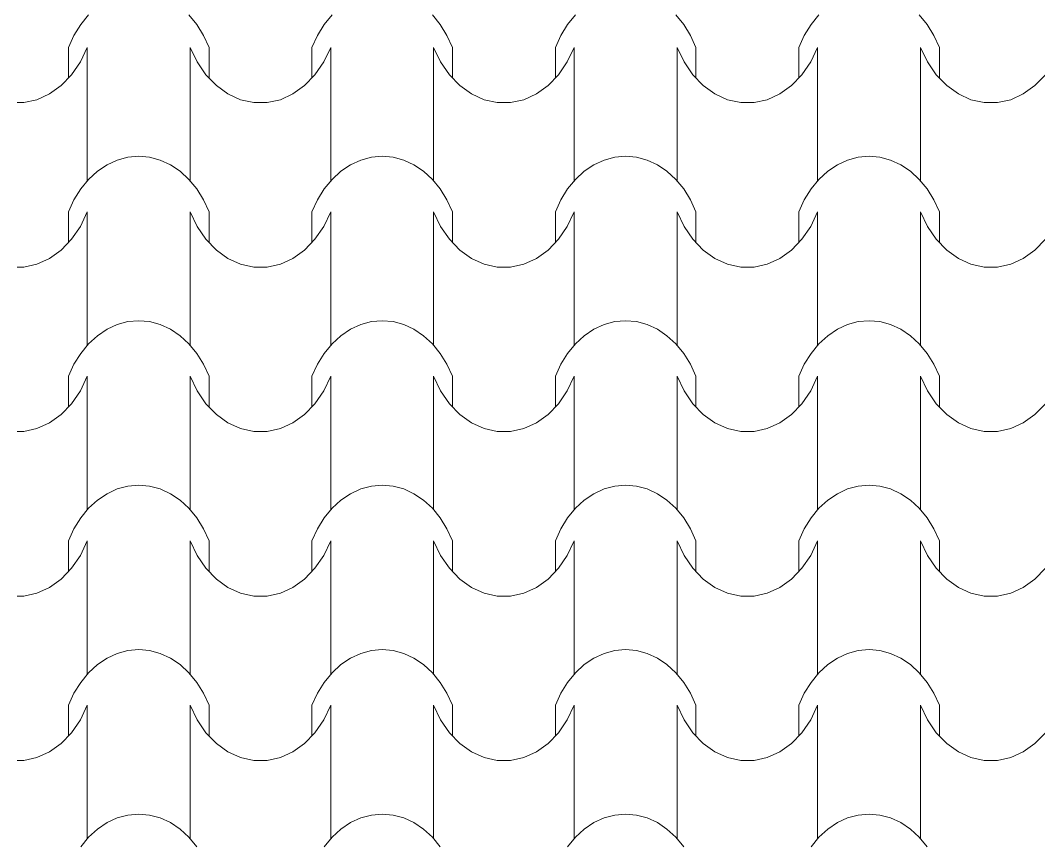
# Model space of a CAD drawing. Header units: millimetres. Extents: x 42452 to 2852333, y -419346 to 834876.
# Drawn here: x 2632409 to 2635234, y 651705 to 653995 of the extents above; entities that cross this region are included whole.
import ezdxf

# ---------------------------------------------------------------- set-up
doc = ezdxf.new("R2010")
doc.units = ezdxf.units.MM
doc.layers.add('M-2 keramitin shtrixi_Ном._пера__21_Pen_No__1', color=7, linetype='Continuous', lineweight=15)
doc.layers.add('memar', color=7, linetype='Continuous', lineweight=25)

# ---------------------------------------------------------------- blocks, each defined once
blk = doc.blocks.new('*X17')
at = {"layer": 'M-2 keramitin shtrixi_Ном._пера__21_Pen_No__1', "color": 7, "linetype": 'Continuous', "lineweight": 15}
for p, q in [((-253763.3, -1356727.2), (-253741.5, -1356700.6)), ((-253463.2, -1356700.6), (-253441.3, -1356727.2)), ((-253087.8, -1356727.2), (-253066, -1356700.6)), ((-252787.6, -1356700.6), (-252765.8, -1356727.2)), ((-252412.2, -1356727.2), (-252390.4, -1356700.6)), ((-252112, -1356700.6), (-252090.2, -1356727.2)), ((-251736.7, -1356727.2), (-251714.8, -1356700.6)), ((-251436.5, -1356700.6), (-251414.7, -1356727.2)), ((-253782.1, -1356757.5), (-253763.3, -1356727.2)), ((-253441.3, -1356727.2), (-253422.6, -1356757.5)), ((-253106.5, -1356757.5), (-253087.8, -1356727.2)), ((-252765.8, -1356727.2), (-252747.1, -1356757.5)), ((-252430.9, -1356757.5), (-252412.2, -1356727.2)), ((-252090.2, -1356727.2), (-252071.5, -1356757.5)), ((-251755.4, -1356757.5), (-251736.7, -1356727.2)), ((-251414.7, -1356727.2), (-251395.9, -1356757.5)), ((-253797.4, -1356790.7), (-253782.1, -1356757.5)), ((-253422.6, -1356757.5), (-253407.3, -1356790.7)), ((-253121.8, -1356790.7), (-253106.5, -1356757.5)), ((-252747.1, -1356757.5), (-252731.8, -1356790.7)), ((-252446.2, -1356790.7), (-252430.9, -1356757.5)), ((-252071.5, -1356757.5), (-252056.2, -1356790.7)), ((-251770.7, -1356790.7), (-251755.4, -1356757.5)), ((-251395.9, -1356757.5), (-251380.6, -1356790.7)), ((-253797.4, -1356875.8), (-253797.4, -1356790.7)), ((-253745.1, -1356790.7), (-253764.4, -1356831.2)), ((-253745.1, -1356975.8), (-253745.1, -1356790.7)), ((-253459.6, -1356975.8), (-253459.6, -1356790.7)), ((-253440.3, -1356831.2), (-253459.6, -1356790.7)), ((-253407.3, -1356875.8), (-253407.3, -1356790.7)), ((-253121.8, -1356875.8), (-253121.8, -1356790.7)), ((-253069.5, -1356790.7), (-253088.9, -1356831.2)), ((-253069.5, -1356975.8), (-253069.5, -1356790.7)), ((-252784, -1356975.8), (-252784, -1356790.7)), ((-252764.7, -1356831.2), (-252784, -1356790.7)), ((-252731.8, -1356875.8), (-252731.8, -1356790.7)), ((-252446.2, -1356875.8), (-252446.2, -1356790.7)), ((-252394, -1356790.7), (-252413.3, -1356831.2)), ((-252394, -1356975.8), (-252394, -1356790.7)), ((-252108.5, -1356975.8), (-252108.5, -1356790.7)), ((-252089.1, -1356831.2), (-252108.5, -1356790.7)), ((-252056.2, -1356875.8), (-252056.2, -1356790.7)), ((-251770.7, -1356875.8), (-251770.7, -1356790.7)), ((-251718.4, -1356790.7), (-251737.7, -1356831.2)), ((-251718.4, -1356975.8), (-251718.4, -1356790.7)), ((-251432.9, -1356975.8), (-251432.9, -1356790.7)), ((-251413.6, -1356831.2), (-251432.9, -1356790.7)), ((-251380.6, -1356875.8), (-251380.6, -1356790.7)), ((-253764.4, -1356831.2), (-253788.8, -1356866.9)), ((-253415.8, -1356866.9), (-253440.3, -1356831.2)), ((-253088.9, -1356831.2), (-253113.3, -1356866.9)), ((-252740.3, -1356866.9), (-252764.7, -1356831.2)), ((-252413.3, -1356831.2), (-252437.7, -1356866.9)), ((-252064.7, -1356866.9), (-252089.1, -1356831.2)), ((-251737.7, -1356831.2), (-251762.2, -1356866.9)), ((-251389.2, -1356866.9), (-251413.6, -1356831.2)), ((-253788.8, -1356866.9), (-253817.6, -1356896.9)), ((-253387, -1356896.9), (-253415.8, -1356866.9)), ((-253113.3, -1356866.9), (-253142.1, -1356896.9)), ((-252711.5, -1356896.9), (-252740.3, -1356866.9)), ((-252437.7, -1356866.9), (-252466.5, -1356896.9)), ((-252035.9, -1356896.9), (-252064.7, -1356866.9)), ((-251762.2, -1356866.9), (-251791, -1356896.9)), ((-251360.4, -1356896.9), (-251389.2, -1356866.9)), ((-251086.6, -1356866.9), (-251115.4, -1356896.9)), ((-253817.6, -1356896.9), (-253850, -1356920.1)), ((-253354.7, -1356920.1), (-253387, -1356896.9)), ((-253142.1, -1356896.9), (-253174.4, -1356920.1)), ((-252679.1, -1356920.1), (-252711.5, -1356896.9)), ((-252466.5, -1356896.9), (-252498.9, -1356920.1)), ((-252003.6, -1356920.1), (-252035.9, -1356896.9)), ((-251791, -1356896.9), (-251823.3, -1356920.1)), ((-251328, -1356920.1), (-251360.4, -1356896.9)), ((-251115.4, -1356896.9), (-251147.8, -1356920.1)), ((-253850, -1356920.1), (-253885, -1356936)), ((-253319.7, -1356936), (-253354.7, -1356920.1)), ((-253174.4, -1356920.1), (-253209.4, -1356936)), ((-252644.1, -1356936), (-252679.1, -1356920.1)), ((-252498.9, -1356920.1), (-252533.9, -1356936)), ((-251968.6, -1356936), (-252003.6, -1356920.1)), ((-251823.3, -1356920.1), (-251858.3, -1356936)), ((-251293, -1356936), (-251328, -1356920.1)), ((-251147.8, -1356920.1), (-251182.7, -1356936)), ((-253921.6, -1356944), (-253940.1, -1356944)), ((-253885, -1356936), (-253921.6, -1356944)), ((-253283.1, -1356944), (-253319.7, -1356936)), ((-253264.6, -1356944), (-253283.1, -1356944)), ((-253246, -1356944), (-253264.6, -1356944)), ((-253209.4, -1356936), (-253246, -1356944)), ((-252607.6, -1356944), (-252644.1, -1356936)), ((-252589, -1356944), (-252607.6, -1356944)), ((-252570.4, -1356944), (-252589, -1356944)), ((-252533.9, -1356936), (-252570.4, -1356944)), ((-251932, -1356944), (-251968.6, -1356936)), ((-251913.4, -1356944), (-251932, -1356944)), ((-251894.9, -1356944), (-251913.4, -1356944)), ((-251858.3, -1356936), (-251894.9, -1356944)), ((-251256.4, -1356944), (-251293, -1356936)), ((-251237.9, -1356944), (-251256.4, -1356944)), ((-251219.3, -1356944), (-251237.9, -1356944)), ((-251182.7, -1356936), (-251219.3, -1356944)), ((-253745.1, -1357160.8), (-253745.1, -1356975.8)), ((-253459.6, -1357160.8), (-253459.6, -1356975.8)), ((-253069.5, -1357160.8), (-253069.5, -1356975.8)), ((-252784, -1357160.8), (-252784, -1356975.8)), ((-252394, -1357160.8), (-252394, -1356975.8)), ((-252108.5, -1357160.8), (-252108.5, -1356975.8)), ((-251718.4, -1357160.8), (-251718.4, -1356975.8)), ((-251432.9, -1357160.8), (-251432.9, -1356975.8)), ((-253662, -1357103.4), (-253632.4, -1357095.4)), ((-253632.4, -1357095.4), (-253602.3, -1357092.7)), ((-253602.3, -1357092.7), (-253572.2, -1357095.4)), ((-253572.2, -1357095.4), (-253542.7, -1357103.4)), ((-252986.4, -1357103.4), (-252956.9, -1357095.4)), ((-252956.9, -1357095.4), (-252926.8, -1357092.7)), ((-252926.8, -1357092.7), (-252896.7, -1357095.4)), ((-252896.7, -1357095.4), (-252867.2, -1357103.4)), ((-252310.8, -1357103.4), (-252281.3, -1357095.4)), ((-252281.3, -1357095.4), (-252251.2, -1357092.7)), ((-252251.2, -1357092.7), (-252221.1, -1357095.4)), ((-252221.1, -1357095.4), (-252191.6, -1357103.4)), ((-251635.3, -1357103.4), (-251605.8, -1357095.4)), ((-251605.8, -1357095.4), (-251575.7, -1357092.7)), ((-251575.7, -1357092.7), (-251545.6, -1357095.4)), ((-251545.6, -1357095.4), (-251516, -1357103.4)), ((-253717, -1357134.4), (-253690.3, -1357116.5)), ((-253690.3, -1357116.5), (-253662, -1357103.4)), ((-253542.7, -1357103.4), (-253514.3, -1357116.5)), ((-253514.3, -1357116.5), (-253487.7, -1357134.4)), ((-253041.5, -1357134.4), (-253014.8, -1357116.5)), ((-253014.8, -1357116.5), (-252986.4, -1357103.4)), ((-252867.2, -1357103.4), (-252838.8, -1357116.5)), ((-252838.8, -1357116.5), (-252812.1, -1357134.4)), ((-252365.9, -1357134.4), (-252339.2, -1357116.5)), ((-252339.2, -1357116.5), (-252310.8, -1357103.4)), ((-252191.6, -1357103.4), (-252163.2, -1357116.5)), ((-252163.2, -1357116.5), (-252136.5, -1357134.4)), ((-251690.3, -1357134.4), (-251663.7, -1357116.5)), ((-251663.7, -1357116.5), (-251635.3, -1357103.4)), ((-251516, -1357103.4), (-251487.7, -1357116.5)), ((-251487.7, -1357116.5), (-251461, -1357134.4)), ((-253741.5, -1357157), (-253717, -1357134.4)), ((-253487.7, -1357134.4), (-253463.2, -1357157)), ((-253066, -1357157), (-253041.5, -1357134.4)), ((-252812.1, -1357134.4), (-252787.6, -1357157)), ((-252390.4, -1357157), (-252365.9, -1357134.4)), ((-252136.5, -1357134.4), (-252112, -1357157)), ((-251714.8, -1357157), (-251690.3, -1357134.4)), ((-251461, -1357134.4), (-251436.5, -1357157)), ((-253763.3, -1357183.6), (-253741.5, -1357157)), ((-253463.2, -1357157), (-253441.3, -1357183.6)), ((-253087.8, -1357183.6), (-253066, -1357157)), ((-252787.6, -1357157), (-252765.8, -1357183.6)), ((-252412.2, -1357183.6), (-252390.4, -1357157)), ((-252112, -1357157), (-252090.2, -1357183.6)), ((-251736.7, -1357183.6), (-251714.8, -1357157)), ((-251436.5, -1357157), (-251414.7, -1357183.6)), ((-253782.1, -1357213.8), (-253763.3, -1357183.6)), ((-253441.3, -1357183.6), (-253422.6, -1357213.8)), ((-253106.5, -1357213.8), (-253087.8, -1357183.6)), ((-252765.8, -1357183.6), (-252747.1, -1357213.8)), ((-252430.9, -1357213.8), (-252412.2, -1357183.6)), ((-252090.2, -1357183.6), (-252071.5, -1357213.8)), ((-251755.4, -1357213.8), (-251736.7, -1357183.6)), ((-251414.7, -1357183.6), (-251395.9, -1357213.8)), ((-253797.4, -1357247), (-253782.1, -1357213.8)), ((-253422.6, -1357213.8), (-253407.3, -1357247)), ((-253121.8, -1357247), (-253106.5, -1357213.8)), ((-252747.1, -1357213.8), (-252731.8, -1357247)), ((-252446.2, -1357247), (-252430.9, -1357213.8)), ((-252071.5, -1357213.8), (-252056.2, -1357247)), ((-251770.7, -1357247), (-251755.4, -1357213.8)), ((-251395.9, -1357213.8), (-251380.6, -1357247)), ((-253797.4, -1357332.1), (-253797.4, -1357247)), ((-253745.1, -1357247), (-253764.4, -1357287.6)), ((-253745.1, -1357432.1), (-253745.1, -1357247)), ((-253459.6, -1357432.1), (-253459.6, -1357247)), ((-253440.3, -1357287.6), (-253459.6, -1357247)), ((-253407.3, -1357332.1), (-253407.3, -1357247)), ((-253121.8, -1357332.1), (-253121.8, -1357247)), ((-253069.5, -1357247), (-253088.9, -1357287.6)), ((-253069.5, -1357432.1), (-253069.5, -1357247)), ((-252784, -1357432.1), (-252784, -1357247)), ((-252764.7, -1357287.6), (-252784, -1357247)), ((-252731.8, -1357332.1), (-252731.8, -1357247)), ((-252446.2, -1357332.1), (-252446.2, -1357247)), ((-252394, -1357247), (-252413.3, -1357287.6)), ((-252394, -1357432.1), (-252394, -1357247)), ((-252108.5, -1357432.1), (-252108.5, -1357247)), ((-252089.1, -1357287.6), (-252108.5, -1357247)), ((-252056.2, -1357332.1), (-252056.2, -1357247)), ((-251770.7, -1357332.1), (-251770.7, -1357247)), ((-251718.4, -1357247), (-251737.7, -1357287.6)), ((-251718.4, -1357432.1), (-251718.4, -1357247)), ((-251432.9, -1357432.1), (-251432.9, -1357247)), ((-251413.6, -1357287.6), (-251432.9, -1357247)), ((-251380.6, -1357332.1), (-251380.6, -1357247)), ((-253764.4, -1357287.6), (-253788.8, -1357323.3)), ((-253415.8, -1357323.3), (-253440.3, -1357287.6)), ((-253088.9, -1357287.6), (-253113.3, -1357323.3)), ((-252740.3, -1357323.3), (-252764.7, -1357287.6)), ((-252413.3, -1357287.6), (-252437.7, -1357323.3)), ((-252064.7, -1357323.3), (-252089.1, -1357287.6)), ((-251737.7, -1357287.6), (-251762.2, -1357323.3)), ((-251389.2, -1357323.3), (-251413.6, -1357287.6)), ((-253788.8, -1357323.3), (-253817.6, -1357353.2)), ((-253387, -1357353.2), (-253415.8, -1357323.3)), ((-253113.3, -1357323.3), (-253142.1, -1357353.2)), ((-252711.5, -1357353.2), (-252740.3, -1357323.3)), ((-252437.7, -1357323.3), (-252466.5, -1357353.2)), ((-252035.9, -1357353.2), (-252064.7, -1357323.3)), ((-251762.2, -1357323.3), (-251791, -1357353.2)), ((-251360.4, -1357353.2), (-251389.2, -1357323.3)), ((-251086.6, -1357323.3), (-251115.4, -1357353.2)), ((-253850, -1357376.4), (-253885, -1357392.3)), ((-253817.6, -1357353.2), (-253850, -1357376.4)), ((-253354.7, -1357376.4), (-253387, -1357353.2)), ((-253319.7, -1357392.3), (-253354.7, -1357376.4)), ((-253174.4, -1357376.4), (-253209.4, -1357392.3)), ((-253142.1, -1357353.2), (-253174.4, -1357376.4)), ((-252679.1, -1357376.4), (-252711.5, -1357353.2)), ((-252644.1, -1357392.3), (-252679.1, -1357376.4)), ((-252498.9, -1357376.4), (-252533.9, -1357392.3)), ((-252466.5, -1357353.2), (-252498.9, -1357376.4)), ((-252003.6, -1357376.4), (-252035.9, -1357353.2)), ((-251968.6, -1357392.3), (-252003.6, -1357376.4)), ((-251823.3, -1357376.4), (-251858.3, -1357392.3)), ((-251791, -1357353.2), (-251823.3, -1357376.4)), ((-251328, -1357376.4), (-251360.4, -1357353.2)), ((-251293, -1357392.3), (-251328, -1357376.4)), ((-251147.8, -1357376.4), (-251182.7, -1357392.3)), ((-251115.4, -1357353.2), (-251147.8, -1357376.4)), ((-253921.6, -1357400.4), (-253940.1, -1357400.4)), ((-253885, -1357392.3), (-253921.6, -1357400.4)), ((-253283.1, -1357400.4), (-253319.7, -1357392.3)), ((-253264.6, -1357400.4), (-253283.1, -1357400.4)), ((-253246, -1357400.4), (-253264.6, -1357400.4)), ((-253209.4, -1357392.3), (-253246, -1357400.4)), ((-252607.6, -1357400.4), (-252644.1, -1357392.3)), ((-252589, -1357400.4), (-252607.6, -1357400.4)), ((-252570.4, -1357400.4), (-252589, -1357400.4)), ((-252533.9, -1357392.3), (-252570.4, -1357400.4)), ((-251932, -1357400.4), (-251968.6, -1357392.3)), ((-251913.4, -1357400.4), (-251932, -1357400.4)), ((-251894.9, -1357400.4), (-251913.4, -1357400.4)), ((-251858.3, -1357392.3), (-251894.9, -1357400.4)), ((-251256.4, -1357400.4), (-251293, -1357392.3)), ((-251237.9, -1357400.4), (-251256.4, -1357400.4)), ((-251219.3, -1357400.4), (-251237.9, -1357400.4)), ((-251182.7, -1357392.3), (-251219.3, -1357400.4)), ((-253745.1, -1357617.2), (-253745.1, -1357432.1)), ((-253459.6, -1357617.2), (-253459.6, -1357432.1)), ((-253069.5, -1357617.2), (-253069.5, -1357432.1)), ((-252784, -1357617.2), (-252784, -1357432.1)), ((-252394, -1357617.2), (-252394, -1357432.1)), ((-252108.5, -1357617.2), (-252108.5, -1357432.1)), ((-251718.4, -1357617.2), (-251718.4, -1357432.1)), ((-251432.9, -1357617.2), (-251432.9, -1357432.1)), ((-253632.4, -1357551.7), (-253602.3, -1357549.1)), ((-253602.3, -1357549.1), (-253572.2, -1357551.7)), ((-252956.9, -1357551.7), (-252926.8, -1357549.1)), ((-252926.8, -1357549.1), (-252896.7, -1357551.7)), ((-252281.3, -1357551.7), (-252251.2, -1357549.1)), ((-252251.2, -1357549.1), (-252221.1, -1357551.7)), ((-251605.8, -1357551.7), (-251575.7, -1357549.1)), ((-251575.7, -1357549.1), (-251545.6, -1357551.7)), ((-253717, -1357590.8), (-253690.3, -1357572.8)), ((-253690.3, -1357572.8), (-253662, -1357559.7)), ((-253662, -1357559.7), (-253632.4, -1357551.7)), ((-253572.2, -1357551.7), (-253542.7, -1357559.7)), ((-253542.7, -1357559.7), (-253514.3, -1357572.8)), ((-253514.3, -1357572.8), (-253487.7, -1357590.8)), ((-253041.5, -1357590.8), (-253014.8, -1357572.8)), ((-253014.8, -1357572.8), (-252986.4, -1357559.7)), ((-252986.4, -1357559.7), (-252956.9, -1357551.7)), ((-252896.7, -1357551.7), (-252867.2, -1357559.7)), ((-252867.2, -1357559.7), (-252838.8, -1357572.8)), ((-252838.8, -1357572.8), (-252812.1, -1357590.8)), ((-252365.9, -1357590.8), (-252339.2, -1357572.8)), ((-252339.2, -1357572.8), (-252310.8, -1357559.7)), ((-252310.8, -1357559.7), (-252281.3, -1357551.7)), ((-252221.1, -1357551.7), (-252191.6, -1357559.7)), ((-252191.6, -1357559.7), (-252163.2, -1357572.8)), ((-252163.2, -1357572.8), (-252136.5, -1357590.8)), ((-251690.3, -1357590.8), (-251663.7, -1357572.8)), ((-251663.7, -1357572.8), (-251635.3, -1357559.7)), ((-251635.3, -1357559.7), (-251605.8, -1357551.7)), ((-251545.6, -1357551.7), (-251516, -1357559.7)), ((-251516, -1357559.7), (-251487.7, -1357572.8)), ((-251487.7, -1357572.8), (-251461, -1357590.8)), ((-253741.5, -1357613.3), (-253717, -1357590.8)), ((-253487.7, -1357590.8), (-253463.2, -1357613.3)), ((-253066, -1357613.3), (-253041.5, -1357590.8)), ((-252812.1, -1357590.8), (-252787.6, -1357613.3)), ((-252390.4, -1357613.3), (-252365.9, -1357590.8)), ((-252136.5, -1357590.8), (-252112, -1357613.3)), ((-251714.8, -1357613.3), (-251690.3, -1357590.8)), ((-251461, -1357590.8), (-251436.5, -1357613.3)), ((-253763.3, -1357639.9), (-253741.5, -1357613.3)), ((-253463.2, -1357613.3), (-253441.3, -1357639.9)), ((-253087.8, -1357639.9), (-253066, -1357613.3)), ((-252787.6, -1357613.3), (-252765.8, -1357639.9)), ((-252412.2, -1357639.9), (-252390.4, -1357613.3)), ((-252112, -1357613.3), (-252090.2, -1357639.9)), ((-251736.7, -1357639.9), (-251714.8, -1357613.3)), ((-251436.5, -1357613.3), (-251414.7, -1357639.9)), ((-253782.1, -1357670.2), (-253763.3, -1357639.9)), ((-253441.3, -1357639.9), (-253422.6, -1357670.2)), ((-253106.5, -1357670.2), (-253087.8, -1357639.9)), ((-252765.8, -1357639.9), (-252747.1, -1357670.2)), ((-252430.9, -1357670.2), (-252412.2, -1357639.9)), ((-252090.2, -1357639.9), (-252071.5, -1357670.2)), ((-251755.4, -1357670.2), (-251736.7, -1357639.9)), ((-251414.7, -1357639.9), (-251395.9, -1357670.2)), ((-253797.4, -1357703.4), (-253782.1, -1357670.2)), ((-253422.6, -1357670.2), (-253407.3, -1357703.4)), ((-253121.8, -1357703.4), (-253106.5, -1357670.2)), ((-252747.1, -1357670.2), (-252731.8, -1357703.4)), ((-252446.2, -1357703.4), (-252430.9, -1357670.2)), ((-252071.5, -1357670.2), (-252056.2, -1357703.4)), ((-251770.7, -1357703.4), (-251755.4, -1357670.2)), ((-251395.9, -1357670.2), (-251380.6, -1357703.4)), ((-253797.4, -1357788.5), (-253797.4, -1357703.4)), ((-253745.1, -1357703.4), (-253764.4, -1357743.9)), ((-253745.1, -1357888.5), (-253745.1, -1357703.4)), ((-253459.6, -1357888.5), (-253459.6, -1357703.4)), ((-253440.3, -1357743.9), (-253459.6, -1357703.4)), ((-253407.3, -1357788.5), (-253407.3, -1357703.4)), ((-253121.8, -1357788.5), (-253121.8, -1357703.4)), ((-253069.5, -1357703.4), (-253088.9, -1357743.9)), ((-253069.5, -1357888.5), (-253069.5, -1357703.4)), ((-252784, -1357888.5), (-252784, -1357703.4)), ((-252764.7, -1357743.9), (-252784, -1357703.4)), ((-252731.8, -1357788.5), (-252731.8, -1357703.4)), ((-252446.2, -1357788.5), (-252446.2, -1357703.4)), ((-252394, -1357703.4), (-252413.3, -1357743.9)), ((-252394, -1357888.5), (-252394, -1357703.4)), ((-252108.5, -1357888.5), (-252108.5, -1357703.4)), ((-252089.1, -1357743.9), (-252108.5, -1357703.4)), ((-252056.2, -1357788.5), (-252056.2, -1357703.4)), ((-251770.7, -1357788.5), (-251770.7, -1357703.4)), ((-251718.4, -1357703.4), (-251737.7, -1357743.9)), ((-251718.4, -1357888.5), (-251718.4, -1357703.4)), ((-251432.9, -1357888.5), (-251432.9, -1357703.4)), ((-251413.6, -1357743.9), (-251432.9, -1357703.4)), ((-251380.6, -1357788.5), (-251380.6, -1357703.4)), ((-253764.4, -1357743.9), (-253788.8, -1357779.6)), ((-253415.8, -1357779.6), (-253440.3, -1357743.9)), ((-253088.9, -1357743.9), (-253113.3, -1357779.6)), ((-252740.3, -1357779.6), (-252764.7, -1357743.9)), ((-252413.3, -1357743.9), (-252437.7, -1357779.6)), ((-252064.7, -1357779.6), (-252089.1, -1357743.9)), ((-251737.7, -1357743.9), (-251762.2, -1357779.6)), ((-251389.2, -1357779.6), (-251413.6, -1357743.9)), ((-253788.8, -1357779.6), (-253817.6, -1357809.5)), ((-253387, -1357809.5), (-253415.8, -1357779.6)), ((-253113.3, -1357779.6), (-253142.1, -1357809.5)), ((-252711.5, -1357809.5), (-252740.3, -1357779.6)), ((-252437.7, -1357779.6), (-252466.5, -1357809.5)), ((-252035.9, -1357809.5), (-252064.7, -1357779.6)), ((-251762.2, -1357779.6), (-251791, -1357809.5)), ((-251360.4, -1357809.5), (-251389.2, -1357779.6)), ((-251086.6, -1357779.6), (-251115.4, -1357809.5)), ((-253850, -1357832.8), (-253885, -1357848.7)), ((-253817.6, -1357809.5), (-253850, -1357832.8)), ((-253354.7, -1357832.8), (-253387, -1357809.5)), ((-253319.7, -1357848.7), (-253354.7, -1357832.8)), ((-253174.4, -1357832.8), (-253209.4, -1357848.7)), ((-253142.1, -1357809.5), (-253174.4, -1357832.8)), ((-252679.1, -1357832.8), (-252711.5, -1357809.5)), ((-252644.1, -1357848.7), (-252679.1, -1357832.8)), ((-252498.9, -1357832.8), (-252533.9, -1357848.7)), ((-252466.5, -1357809.5), (-252498.9, -1357832.8)), ((-252003.6, -1357832.8), (-252035.9, -1357809.5)), ((-251968.6, -1357848.7), (-252003.6, -1357832.8)), ((-251823.3, -1357832.8), (-251858.3, -1357848.7)), ((-251791, -1357809.5), (-251823.3, -1357832.8)), ((-251328, -1357832.8), (-251360.4, -1357809.5)), ((-251293, -1357848.7), (-251328, -1357832.8)), ((-251147.8, -1357832.8), (-251182.7, -1357848.7)), ((-251115.4, -1357809.5), (-251147.8, -1357832.8)), ((-253921.6, -1357856.7), (-253940.1, -1357856.7)), ((-253885, -1357848.7), (-253921.6, -1357856.7)), ((-253283.1, -1357856.7), (-253319.7, -1357848.7)), ((-253264.6, -1357856.7), (-253283.1, -1357856.7)), ((-253246, -1357856.7), (-253264.6, -1357856.7)), ((-253209.4, -1357848.7), (-253246, -1357856.7)), ((-252607.6, -1357856.7), (-252644.1, -1357848.7)), ((-252589, -1357856.7), (-252607.6, -1357856.7)), ((-252570.4, -1357856.7), (-252589, -1357856.7)), ((-252533.9, -1357848.7), (-252570.4, -1357856.7)), ((-251932, -1357856.7), (-251968.6, -1357848.7)), ((-251913.4, -1357856.7), (-251932, -1357856.7)), ((-251894.9, -1357856.7), (-251913.4, -1357856.7)), ((-251858.3, -1357848.7), (-251894.9, -1357856.7)), ((-251256.4, -1357856.7), (-251293, -1357848.7)), ((-251237.9, -1357856.7), (-251256.4, -1357856.7)), ((-251219.3, -1357856.7), (-251237.9, -1357856.7)), ((-251182.7, -1357848.7), (-251219.3, -1357856.7)), ((-253745.1, -1358073.5), (-253745.1, -1357888.5)), ((-253459.6, -1358073.5), (-253459.6, -1357888.5)), ((-253069.5, -1358073.5), (-253069.5, -1357888.5)), ((-252784, -1358073.5), (-252784, -1357888.5)), ((-252394, -1358073.5), (-252394, -1357888.5)), ((-252108.5, -1358073.5), (-252108.5, -1357888.5)), ((-251718.4, -1358073.5), (-251718.4, -1357888.5)), ((-251432.9, -1358073.5), (-251432.9, -1357888.5)), ((-253717, -1358047.1), (-253690.3, -1358029.1)), ((-253690.3, -1358029.1), (-253662, -1358016.1)), ((-253662, -1358016.1), (-253632.4, -1358008.1)), ((-253632.4, -1358008.1), (-253602.3, -1358005.4)), ((-253602.3, -1358005.4), (-253572.2, -1358008.1)), ((-253572.2, -1358008.1), (-253542.7, -1358016.1)), ((-253542.7, -1358016.1), (-253514.3, -1358029.1)), ((-253514.3, -1358029.1), (-253487.7, -1358047.1)), ((-253041.5, -1358047.1), (-253014.8, -1358029.1)), ((-253014.8, -1358029.1), (-252986.4, -1358016.1)), ((-252986.4, -1358016.1), (-252956.9, -1358008.1)), ((-252956.9, -1358008.1), (-252926.8, -1358005.4)), ((-252926.8, -1358005.4), (-252896.7, -1358008.1)), ((-252896.7, -1358008.1), (-252867.2, -1358016.1)), ((-252867.2, -1358016.1), (-252838.8, -1358029.1)), ((-252838.8, -1358029.1), (-252812.1, -1358047.1)), ((-252365.9, -1358047.1), (-252339.2, -1358029.1)), ((-252339.2, -1358029.1), (-252310.8, -1358016.1)), ((-252310.8, -1358016.1), (-252281.3, -1358008.1)), ((-252281.3, -1358008.1), (-252251.2, -1358005.4)), ((-252251.2, -1358005.4), (-252221.1, -1358008.1)), ((-252221.1, -1358008.1), (-252191.6, -1358016.1)), ((-252191.6, -1358016.1), (-252163.2, -1358029.1)), ((-252163.2, -1358029.1), (-252136.5, -1358047.1)), ((-251690.3, -1358047.1), (-251663.7, -1358029.1)), ((-251663.7, -1358029.1), (-251635.3, -1358016.1)), ((-251635.3, -1358016.1), (-251605.8, -1358008.1)), ((-251605.8, -1358008.1), (-251575.7, -1358005.4)), ((-251575.7, -1358005.4), (-251545.6, -1358008.1)), ((-251545.6, -1358008.1), (-251516, -1358016.1)), ((-251516, -1358016.1), (-251487.7, -1358029.1)), ((-251487.7, -1358029.1), (-251461, -1358047.1)), ((-253741.5, -1358069.6), (-253717, -1358047.1)), ((-253487.7, -1358047.1), (-253463.2, -1358069.6)), ((-253066, -1358069.6), (-253041.5, -1358047.1)), ((-252812.1, -1358047.1), (-252787.6, -1358069.6)), ((-252390.4, -1358069.6), (-252365.9, -1358047.1)), ((-252136.5, -1358047.1), (-252112, -1358069.6)), ((-251714.8, -1358069.6), (-251690.3, -1358047.1)), ((-251461, -1358047.1), (-251436.5, -1358069.6)), ((-253763.3, -1358096.3), (-253741.5, -1358069.6)), ((-253463.2, -1358069.6), (-253441.3, -1358096.3)), ((-253087.8, -1358096.3), (-253066, -1358069.6)), ((-252787.6, -1358069.6), (-252765.8, -1358096.3)), ((-252412.2, -1358096.3), (-252390.4, -1358069.6)), ((-252112, -1358069.6), (-252090.2, -1358096.3)), ((-251736.7, -1358096.3), (-251714.8, -1358069.6)), ((-251436.5, -1358069.6), (-251414.7, -1358096.3)), ((-253782.1, -1358126.5), (-253763.3, -1358096.3)), ((-253441.3, -1358096.3), (-253422.6, -1358126.5)), ((-253106.5, -1358126.5), (-253087.8, -1358096.3)), ((-252765.8, -1358096.3), (-252747.1, -1358126.5)), ((-252430.9, -1358126.5), (-252412.2, -1358096.3)), ((-252090.2, -1358096.3), (-252071.5, -1358126.5)), ((-251755.4, -1358126.5), (-251736.7, -1358096.3)), ((-251414.7, -1358096.3), (-251395.9, -1358126.5)), ((-253797.4, -1358159.7), (-253782.1, -1358126.5)), ((-253422.6, -1358126.5), (-253407.3, -1358159.7)), ((-253121.8, -1358159.7), (-253106.5, -1358126.5)), ((-252747.1, -1358126.5), (-252731.8, -1358159.7)), ((-252446.2, -1358159.7), (-252430.9, -1358126.5)), ((-252071.5, -1358126.5), (-252056.2, -1358159.7)), ((-251770.7, -1358159.7), (-251755.4, -1358126.5)), ((-251395.9, -1358126.5), (-251380.6, -1358159.7)), ((-253797.4, -1358244.8), (-253797.4, -1358159.7)), ((-253745.1, -1358159.7), (-253764.4, -1358200.3)), ((-253745.1, -1358344.8), (-253745.1, -1358159.7)), ((-253459.6, -1358344.8), (-253459.6, -1358159.7)), ((-253440.3, -1358200.3), (-253459.6, -1358159.7)), ((-253407.3, -1358244.8), (-253407.3, -1358159.7)), ((-253121.8, -1358244.8), (-253121.8, -1358159.7)), ((-253069.5, -1358159.7), (-253088.9, -1358200.3)), ((-253069.5, -1358344.8), (-253069.5, -1358159.7)), ((-252784, -1358344.8), (-252784, -1358159.7)), ((-252764.7, -1358200.3), (-252784, -1358159.7)), ((-252731.8, -1358244.8), (-252731.8, -1358159.7)), ((-252446.2, -1358244.8), (-252446.2, -1358159.7)), ((-252394, -1358159.7), (-252413.3, -1358200.3)), ((-252394, -1358344.8), (-252394, -1358159.7)), ((-252108.5, -1358344.8), (-252108.5, -1358159.7)), ((-252089.1, -1358200.3), (-252108.5, -1358159.7)), ((-252056.2, -1358244.8), (-252056.2, -1358159.7)), ((-251770.7, -1358244.8), (-251770.7, -1358159.7)), ((-251718.4, -1358159.7), (-251737.7, -1358200.3)), ((-251718.4, -1358344.8), (-251718.4, -1358159.7)), ((-251432.9, -1358344.8), (-251432.9, -1358159.7)), ((-251413.6, -1358200.3), (-251432.9, -1358159.7)), ((-251380.6, -1358244.8), (-251380.6, -1358159.7)), ((-253764.4, -1358200.3), (-253788.8, -1358236)), ((-253415.8, -1358236), (-253440.3, -1358200.3)), ((-253088.9, -1358200.3), (-253113.3, -1358236)), ((-252740.3, -1358236), (-252764.7, -1358200.3)), ((-252413.3, -1358200.3), (-252437.7, -1358236)), ((-252064.7, -1358236), (-252089.1, -1358200.3)), ((-251737.7, -1358200.3), (-251762.2, -1358236)), ((-251389.2, -1358236), (-251413.6, -1358200.3)), ((-253788.8, -1358236), (-253817.6, -1358265.9)), ((-253387, -1358265.9), (-253415.8, -1358236)), ((-253113.3, -1358236), (-253142.1, -1358265.9)), ((-252711.5, -1358265.9), (-252740.3, -1358236)), ((-252437.7, -1358236), (-252466.5, -1358265.9)), ((-252035.9, -1358265.9), (-252064.7, -1358236)), ((-251762.2, -1358236), (-251791, -1358265.9)), ((-251360.4, -1358265.9), (-251389.2, -1358236)), ((-251086.6, -1358236), (-251115.4, -1358265.9)), ((-253817.6, -1358265.9), (-253850, -1358289.1)), ((-253354.7, -1358289.1), (-253387, -1358265.9)), ((-253142.1, -1358265.9), (-253174.4, -1358289.1)), ((-252679.1, -1358289.1), (-252711.5, -1358265.9)), ((-252466.5, -1358265.9), (-252498.9, -1358289.1)), ((-252003.6, -1358289.1), (-252035.9, -1358265.9)), ((-251791, -1358265.9), (-251823.3, -1358289.1)), ((-251328, -1358289.1), (-251360.4, -1358265.9)), ((-251115.4, -1358265.9), (-251147.8, -1358289.1)), ((-253921.6, -1358313.1), (-253940.1, -1358313.1)), ((-253885, -1358305), (-253921.6, -1358313.1)), ((-253850, -1358289.1), (-253885, -1358305)), ((-253319.7, -1358305), (-253354.7, -1358289.1)), ((-253283.1, -1358313.1), (-253319.7, -1358305)), ((-253264.6, -1358313.1), (-253283.1, -1358313.1)), ((-253246, -1358313.1), (-253264.6, -1358313.1)), ((-253209.4, -1358305), (-253246, -1358313.1)), ((-253174.4, -1358289.1), (-253209.4, -1358305)), ((-252644.1, -1358305), (-252679.1, -1358289.1)), ((-252607.6, -1358313.1), (-252644.1, -1358305)), ((-252589, -1358313.1), (-252607.6, -1358313.1)), ((-252570.4, -1358313.1), (-252589, -1358313.1)), ((-252533.9, -1358305), (-252570.4, -1358313.1)), ((-252498.9, -1358289.1), (-252533.9, -1358305)), ((-251968.6, -1358305), (-252003.6, -1358289.1)), ((-251932, -1358313.1), (-251968.6, -1358305)), ((-251913.4, -1358313.1), (-251932, -1358313.1)), ((-251894.9, -1358313.1), (-251913.4, -1358313.1)), ((-251858.3, -1358305), (-251894.9, -1358313.1)), ((-251823.3, -1358289.1), (-251858.3, -1358305)), ((-251293, -1358305), (-251328, -1358289.1)), ((-251256.4, -1358313.1), (-251293, -1358305)), ((-251237.9, -1358313.1), (-251256.4, -1358313.1)), ((-251219.3, -1358313.1), (-251237.9, -1358313.1)), ((-251182.7, -1358305), (-251219.3, -1358313.1)), ((-251147.8, -1358289.1), (-251182.7, -1358305)), ((-253745.1, -1358529.9), (-253745.1, -1358344.8)), ((-253459.6, -1358529.9), (-253459.6, -1358344.8)), ((-253069.5, -1358529.9), (-253069.5, -1358344.8)), ((-252784, -1358529.9), (-252784, -1358344.8)), ((-252394, -1358529.9), (-252394, -1358344.8)), ((-252108.5, -1358529.9), (-252108.5, -1358344.8)), ((-251718.4, -1358529.9), (-251718.4, -1358344.8)), ((-251432.9, -1358529.9), (-251432.9, -1358344.8)), ((-253690.3, -1358485.5), (-253662, -1358472.4)), ((-253662, -1358472.4), (-253632.4, -1358464.4)), ((-253632.4, -1358464.4), (-253602.3, -1358461.8)), ((-253602.3, -1358461.8), (-253572.2, -1358464.4)), ((-253572.2, -1358464.4), (-253542.7, -1358472.4)), ((-253542.7, -1358472.4), (-253514.3, -1358485.5)), ((-253014.8, -1358485.5), (-252986.4, -1358472.4)), ((-252986.4, -1358472.4), (-252956.9, -1358464.4)), ((-252956.9, -1358464.4), (-252926.8, -1358461.8)), ((-252926.8, -1358461.8), (-252896.7, -1358464.4)), ((-252896.7, -1358464.4), (-252867.2, -1358472.4)), ((-252867.2, -1358472.4), (-252838.8, -1358485.5)), ((-252339.2, -1358485.5), (-252310.8, -1358472.4)), ((-252310.8, -1358472.4), (-252281.3, -1358464.4)), ((-252281.3, -1358464.4), (-252251.2, -1358461.8)), ((-252251.2, -1358461.8), (-252221.1, -1358464.4)), ((-252221.1, -1358464.4), (-252191.6, -1358472.4)), ((-252191.6, -1358472.4), (-252163.2, -1358485.5)), ((-251663.7, -1358485.5), (-251635.3, -1358472.4)), ((-251635.3, -1358472.4), (-251605.8, -1358464.4)), ((-251605.8, -1358464.4), (-251575.7, -1358461.8)), ((-251575.7, -1358461.8), (-251545.6, -1358464.4)), ((-251545.6, -1358464.4), (-251516, -1358472.4)), ((-251516, -1358472.4), (-251487.7, -1358485.5)), ((-253741.5, -1358526), (-253717, -1358503.5)), ((-253717, -1358503.5), (-253690.3, -1358485.5)), ((-253514.3, -1358485.5), (-253487.7, -1358503.5)), ((-253487.7, -1358503.5), (-253463.2, -1358526)), ((-253066, -1358526), (-253041.5, -1358503.5)), ((-253041.5, -1358503.5), (-253014.8, -1358485.5)), ((-252838.8, -1358485.5), (-252812.1, -1358503.5)), ((-252812.1, -1358503.5), (-252787.6, -1358526)), ((-252390.4, -1358526), (-252365.9, -1358503.5)), ((-252365.9, -1358503.5), (-252339.2, -1358485.5)), ((-252163.2, -1358485.5), (-252136.5, -1358503.5)), ((-252136.5, -1358503.5), (-252112, -1358526)), ((-251714.8, -1358526), (-251690.3, -1358503.5)), ((-251690.3, -1358503.5), (-251663.7, -1358485.5)), ((-251487.7, -1358485.5), (-251461, -1358503.5)), ((-251461, -1358503.5), (-251436.5, -1358526)), ((-253763.3, -1358552.6), (-253741.5, -1358526)), ((-253463.2, -1358526), (-253441.3, -1358552.6)), ((-253087.8, -1358552.6), (-253066, -1358526)), ((-252787.6, -1358526), (-252765.8, -1358552.6)), ((-252412.2, -1358552.6), (-252390.4, -1358526)), ((-252112, -1358526), (-252090.2, -1358552.6)), ((-251736.7, -1358552.6), (-251714.8, -1358526)), ((-251436.5, -1358526), (-251414.7, -1358552.6)), ((-253782.1, -1358582.8), (-253763.3, -1358552.6)), ((-253441.3, -1358552.6), (-253422.6, -1358582.8)), ((-253106.5, -1358582.8), (-253087.8, -1358552.6)), ((-252765.8, -1358552.6), (-252747.1, -1358582.8)), ((-252430.9, -1358582.8), (-252412.2, -1358552.6)), ((-252090.2, -1358552.6), (-252071.5, -1358582.8)), ((-251755.4, -1358582.8), (-251736.7, -1358552.6)), ((-251414.7, -1358552.6), (-251395.9, -1358582.8)), ((-253797.4, -1358616.1), (-253782.1, -1358582.8)), ((-253422.6, -1358582.8), (-253407.3, -1358616.1)), ((-253121.8, -1358616.1), (-253106.5, -1358582.8)), ((-252747.1, -1358582.8), (-252731.8, -1358616.1)), ((-252446.2, -1358616.1), (-252430.9, -1358582.8)), ((-252071.5, -1358582.8), (-252056.2, -1358616.1)), ((-251770.7, -1358616.1), (-251755.4, -1358582.8)), ((-251395.9, -1358582.8), (-251380.6, -1358616.1)), ((-253797.4, -1358701.2), (-253797.4, -1358616.1)), ((-253745.1, -1358616.1), (-253764.4, -1358656.6)), ((-253745.1, -1358801.2), (-253745.1, -1358616.1)), ((-253459.6, -1358801.2), (-253459.6, -1358616.1)), ((-253440.3, -1358656.6), (-253459.6, -1358616.1)), ((-253407.3, -1358701.2), (-253407.3, -1358616.1)), ((-253121.8, -1358701.2), (-253121.8, -1358616.1)), ((-253069.5, -1358616.1), (-253088.9, -1358656.6)), ((-253069.5, -1358801.2), (-253069.5, -1358616.1)), ((-252784, -1358801.2), (-252784, -1358616.1)), ((-252764.7, -1358656.6), (-252784, -1358616.1)), ((-252731.8, -1358701.2), (-252731.8, -1358616.1)), ((-252446.2, -1358701.2), (-252446.2, -1358616.1)), ((-252394, -1358616.1), (-252413.3, -1358656.6)), ((-252394, -1358801.2), (-252394, -1358616.1)), ((-252108.5, -1358801.2), (-252108.5, -1358616.1)), ((-252089.1, -1358656.6), (-252108.5, -1358616.1)), ((-252056.2, -1358701.2), (-252056.2, -1358616.1)), ((-251770.7, -1358701.2), (-251770.7, -1358616.1)), ((-251718.4, -1358616.1), (-251737.7, -1358656.6)), ((-251718.4, -1358801.2), (-251718.4, -1358616.1)), ((-251432.9, -1358801.2), (-251432.9, -1358616.1)), ((-251413.6, -1358656.6), (-251432.9, -1358616.1)), ((-251380.6, -1358701.2), (-251380.6, -1358616.1)), ((-253764.4, -1358656.6), (-253788.8, -1358692.3)), ((-253415.8, -1358692.3), (-253440.3, -1358656.6)), ((-253088.9, -1358656.6), (-253113.3, -1358692.3)), ((-252740.3, -1358692.3), (-252764.7, -1358656.6)), ((-252413.3, -1358656.6), (-252437.7, -1358692.3)), ((-252064.7, -1358692.3), (-252089.1, -1358656.6)), ((-251737.7, -1358656.6), (-251762.2, -1358692.3)), ((-251389.2, -1358692.3), (-251413.6, -1358656.6)), ((-253788.8, -1358692.3), (-253817.6, -1358722.2)), ((-253387, -1358722.2), (-253415.8, -1358692.3)), ((-253113.3, -1358692.3), (-253142.1, -1358722.2)), ((-252711.5, -1358722.2), (-252740.3, -1358692.3)), ((-252437.7, -1358692.3), (-252466.5, -1358722.2)), ((-252035.9, -1358722.2), (-252064.7, -1358692.3)), ((-251762.2, -1358692.3), (-251791, -1358722.2)), ((-251360.4, -1358722.2), (-251389.2, -1358692.3)), ((-251086.6, -1358692.3), (-251115.4, -1358722.2)), ((-253817.6, -1358722.2), (-253850, -1358745.5)), ((-253354.7, -1358745.5), (-253387, -1358722.2)), ((-253142.1, -1358722.2), (-253174.4, -1358745.5)), ((-252679.1, -1358745.5), (-252711.5, -1358722.2)), ((-252466.5, -1358722.2), (-252498.9, -1358745.5)), ((-252003.6, -1358745.5), (-252035.9, -1358722.2)), ((-251791, -1358722.2), (-251823.3, -1358745.5)), ((-251328, -1358745.5), (-251360.4, -1358722.2)), ((-251115.4, -1358722.2), (-251147.8, -1358745.5)), ((-253885, -1358761.3), (-253921.6, -1358769.4)), ((-253850, -1358745.5), (-253885, -1358761.3)), ((-253319.7, -1358761.3), (-253354.7, -1358745.5)), ((-253283.1, -1358769.4), (-253319.7, -1358761.3)), ((-253209.4, -1358761.3), (-253246, -1358769.4)), ((-253174.4, -1358745.5), (-253209.4, -1358761.3)), ((-252644.1, -1358761.3), (-252679.1, -1358745.5)), ((-252607.6, -1358769.4), (-252644.1, -1358761.3)), ((-252533.9, -1358761.3), (-252570.4, -1358769.4)), ((-252498.9, -1358745.5), (-252533.9, -1358761.3)), ((-251968.6, -1358761.3), (-252003.6, -1358745.5)), ((-251932, -1358769.4), (-251968.6, -1358761.3)), ((-251858.3, -1358761.3), (-251894.9, -1358769.4)), ((-251823.3, -1358745.5), (-251858.3, -1358761.3)), ((-251293, -1358761.3), (-251328, -1358745.5)), ((-251256.4, -1358769.4), (-251293, -1358761.3)), ((-251182.7, -1358761.3), (-251219.3, -1358769.4)), ((-251147.8, -1358745.5), (-251182.7, -1358761.3)), ((-253921.6, -1358769.4), (-253940.1, -1358769.4)), ((-253264.6, -1358769.4), (-253283.1, -1358769.4)), ((-253246, -1358769.4), (-253264.6, -1358769.4)), ((-252589, -1358769.4), (-252607.6, -1358769.4)), ((-252570.4, -1358769.4), (-252589, -1358769.4)), ((-251913.4, -1358769.4), (-251932, -1358769.4)), ((-251894.9, -1358769.4), (-251913.4, -1358769.4)), ((-251237.9, -1358769.4), (-251256.4, -1358769.4)), ((-251219.3, -1358769.4), (-251237.9, -1358769.4)), ((-253745.1, -1358986.2), (-253745.1, -1358801.2)), ((-253459.6, -1358986.2), (-253459.6, -1358801.2)), ((-253069.5, -1358986.2), (-253069.5, -1358801.2)), ((-252784, -1358986.2), (-252784, -1358801.2)), ((-252394, -1358986.2), (-252394, -1358801.2)), ((-252108.5, -1358986.2), (-252108.5, -1358801.2)), ((-251718.4, -1358986.2), (-251718.4, -1358801.2)), ((-251432.9, -1358986.2), (-251432.9, -1358801.2)), ((-253690.3, -1358941.8), (-253662, -1358928.8)), ((-253662, -1358928.8), (-253632.4, -1358920.8)), ((-253632.4, -1358920.8), (-253602.3, -1358918.1)), ((-253602.3, -1358918.1), (-253572.2, -1358920.8)), ((-253572.2, -1358920.8), (-253542.7, -1358928.8)), ((-253542.7, -1358928.8), (-253514.3, -1358941.8)), ((-253014.8, -1358941.8), (-252986.4, -1358928.8)), ((-252986.4, -1358928.8), (-252956.9, -1358920.8)), ((-252956.9, -1358920.8), (-252926.8, -1358918.1)), ((-252926.8, -1358918.1), (-252896.7, -1358920.8)), ((-252896.7, -1358920.8), (-252867.2, -1358928.8)), ((-252867.2, -1358928.8), (-252838.8, -1358941.8)), ((-252339.2, -1358941.8), (-252310.8, -1358928.8)), ((-252310.8, -1358928.8), (-252281.3, -1358920.8)), ((-252281.3, -1358920.8), (-252251.2, -1358918.1)), ((-252251.2, -1358918.1), (-252221.1, -1358920.8)), ((-252221.1, -1358920.8), (-252191.6, -1358928.8)), ((-252191.6, -1358928.8), (-252163.2, -1358941.8)), ((-251663.7, -1358941.8), (-251635.3, -1358928.8)), ((-251635.3, -1358928.8), (-251605.8, -1358920.8)), ((-251605.8, -1358920.8), (-251575.7, -1358918.1)), ((-251575.7, -1358918.1), (-251545.6, -1358920.8)), ((-251545.6, -1358920.8), (-251516, -1358928.8)), ((-251516, -1358928.8), (-251487.7, -1358941.8)), ((-253741.5, -1358982.3), (-253717, -1358959.8)), ((-253717, -1358959.8), (-253690.3, -1358941.8)), ((-253514.3, -1358941.8), (-253487.7, -1358959.8)), ((-253487.7, -1358959.8), (-253463.2, -1358982.3)), ((-253066, -1358982.3), (-253041.5, -1358959.8)), ((-253041.5, -1358959.8), (-253014.8, -1358941.8)), ((-252838.8, -1358941.8), (-252812.1, -1358959.8)), ((-252812.1, -1358959.8), (-252787.6, -1358982.3)), ((-252390.4, -1358982.3), (-252365.9, -1358959.8)), ((-252365.9, -1358959.8), (-252339.2, -1358941.8)), ((-252163.2, -1358941.8), (-252136.5, -1358959.8)), ((-252136.5, -1358959.8), (-252112, -1358982.3)), ((-251714.8, -1358982.3), (-251690.3, -1358959.8)), ((-251690.3, -1358959.8), (-251663.7, -1358941.8)), ((-251487.7, -1358941.8), (-251461, -1358959.8)), ((-251461, -1358959.8), (-251436.5, -1358982.3)), ((-253763.3, -1359009), (-253741.5, -1358982.3)), ((-253463.2, -1358982.3), (-253441.3, -1359009)), ((-253087.8, -1359009), (-253066, -1358982.3)), ((-252787.6, -1358982.3), (-252765.8, -1359009)), ((-252412.2, -1359009), (-252390.4, -1358982.3)), ((-252112, -1358982.3), (-252090.2, -1359009)), ((-251736.7, -1359009), (-251714.8, -1358982.3)), ((-251436.5, -1358982.3), (-251414.7, -1359009))]:
    blk.add_line(p, q, dxfattribs=at)
blk = doc.blocks.new('Fill_2')
at = {"layer": 'M-2 keramitin shtrixi_Ном._пера__21_Pen_No__1', "color": 7, "linetype": 'Continuous', "lineweight": 15}
blk.add_blockref('*X17', (0, 0), dxfattribs=at)

msp = doc.modelspace()

# ---------------------------------------------------------------- block references
at = {"layer": 'memar', "color": 7, "linetype": 'Continuous', "lineweight": 25}
msp.add_blockref('Fill_2', (2886339.40236, 2010710.49399), dxfattribs=at)

doc.saveas('drawing.dxf')
